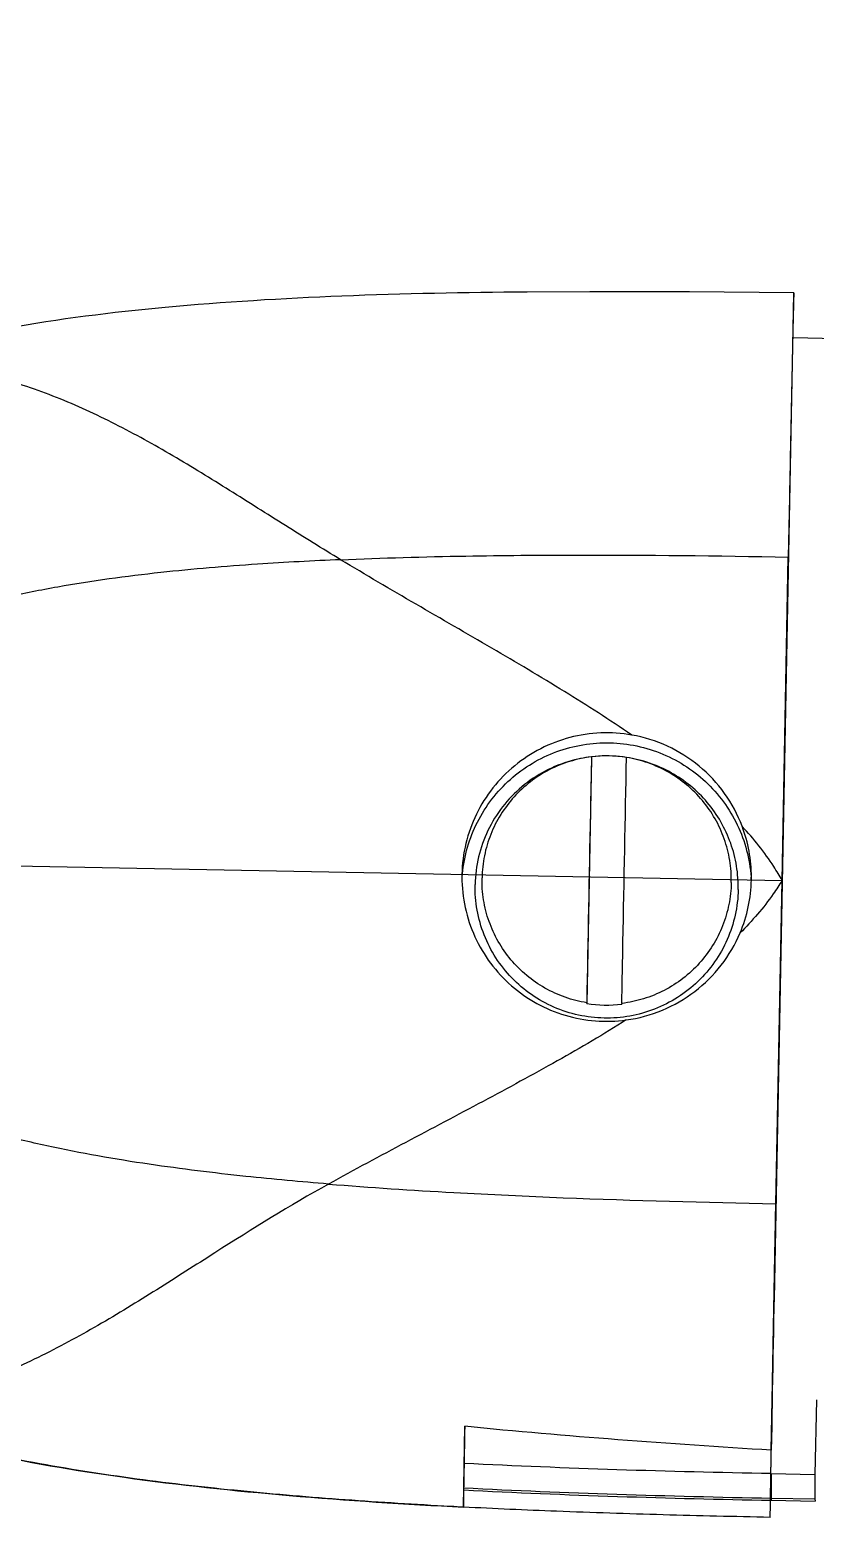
# Model space of a CAD drawing. Header units: millimetres. Extents: x 0 to 420, y 0 to 297.
# Drawn here: x 125.63 to 130.11, y 188.84 to 197.37 of the extents above; entities that cross this region are included whole.
import ezdxf

# ---------------------------------------------------------------- set-up
doc = ezdxf.new("R2010")
doc.units = ezdxf.units.MM
doc.header["$LTSCALE"] = 23.1
doc.layers.get('0').update_dxf_attribs({"linetype": 'CONTINUOUS'})
doc.layers.add('02___PRT_ALL_AXES', color=7, linetype='CONTINUOUS')
doc.styles.get("Standard").update_dxf_attribs({"font": 'txt', "width": 0.85})
doc.dimstyles.get("Standard").update_dxf_attribs({"dimtxt": 3.5, "dimasz": 3.5, "dimexe": 1.5, "dimexo": 1, "dimtad": 1, "dimtxsty": 'STANDARD', "dimcen": 0.09, "dimadec": 0, "dimazin": 0, "dimtol": 1, "dimtp": 0.01, "dimtm": 0.01, "dimtfac": 1, "dimtofl": 0, "dimtmove": 0, "dimatfit": 3, "dimfxl": 1, "dimtolj": 1, "dimarcsym": 0})

msp = doc.modelspace()

# ---------------------------------------------------------------- linework, layer by layer
at = {"color": 7, "linetype": 'CONTINUOUS'}
for p, q in [((129.8758, 190.1413), (129.9862, 195.8684)), ((129.9862, 195.8684), (129.986, 195.8747)), ((129.9814, 195.6194), (130.2313, 195.6146)), ((129.9594, 194.6241), (129.9545, 194.3687)), ((129.919, 192.5261), (129.9545, 194.3687)), ((129.9362, 193.3615), (129.9554, 194.3575)), ((129.9554, 194.2747), (129.9554, 194.3575)), ((129.9554, 194.2747), (129.9538, 194.2748)), ((129.9362, 193.2787), (129.9362, 193.3615)), ((128.8327, 193.2305), (128.8056, 191.8246)), ((128.0943, 192.561), (128.0942, 192.5453)), ((129.744, 192.5295), (129.7442, 192.5455)), ((128.8056, 191.8246), (128.8057, 191.829)), ((129.0056, 191.8252), (129.0056, 191.8208)), ((129.8576, 189.2788), (129.9017, 191.5687)), ((129.9017, 191.4859), (129.9017, 191.5687)), ((129.9017, 191.4859), (129.9001, 191.4859)), ((130.1147, 189.5661), (130.1065, 189.1405)), ((128.1026, 188.9547), (128.1114, 189.415)), ((129.8566, 189.1453), (129.8566, 189.0058)), ((129.8566, 189.1453), (130.1065, 189.1405)), ((130.1065, 189.1405), (130.1065, 189.0011)), ((129.8566, 189.0058), (129.8568, 188.9935)), ((129.8566, 189.0058), (130.1065, 189.0011)), ((129.8568, 188.9935), (130.1068, 188.9887)), ((130.1065, 189.0011), (130.1068, 188.9887))]:
    msp.add_line(p, q, dxfattribs=at)
at = {"color": 4, "linetype": 'CONTINUOUS'}
for p, q in [((124.1382, 192.6367), (129.919, 192.5261)), ((129.8835, 190.6835), (129.919, 192.5261)), ((129.8758, 190.1413), (129.8742, 190.1413)), ((129.8576, 189.2789), (129.8579, 189.3019)), ((128.1025, 188.9547), (128.0661, 188.9566))]:
    msp.add_line(p, q, dxfattribs=at)
at = {"color": 7, "linetype": 'CONTINUOUS'}
msp.add_lwpolyline([(129.986, 195.8746), (129.3911, 195.8797), (128.8226, 195.8809), (128.4659, 195.8793)], dxfattribs=at)
for centre, radius, start, end in [((128.9191, 192.5201), 0.7157, 80.87189, 96.93648), ((128.9251, 192.5452), 0.8191, 0.01925, 20.67648), ((128.925, 192.5453), 0.8192, 337.11665, 358.89332), ((128.9232, 192.4884), 0.821, 2.85433, 3.97022), ((128.9192, 192.5312), 0.7157, 260.87189, 276.93648)]:
    msp.add_arc(centre, radius, start, end, dxfattribs=at)
for points, knots in [([(128.4659, 195.8793), (128.1136, 195.8766), (127.4249, 195.8632), (126.4332, 195.8042), (125.5401, 195.6938), (124.9897, 195.569), (124.7429, 195.4929)], [0, 0, 0, 0, 0.281502, 0.550391, 0.793571, 1, 1, 1, 1]), ([(129.986, 195.8746), (129.9859, 195.8746), (129.9861, 195.8739), (129.9858, 195.8731), (129.9858, 195.8711), (129.9857, 195.8687), (129.9856, 195.8654), (129.9854, 195.8595), (129.9851, 195.8502), (129.9847, 195.8368), (129.9843, 195.8203), (129.9838, 195.8007), (129.983, 195.7683), (129.9819, 195.7205), (129.9804, 195.6545), (129.9788, 195.5777), (129.9769, 195.4911), (129.9749, 195.396), (129.9728, 195.2938), (129.9706, 195.1862), (129.9676, 195.0367), (129.9638, 194.8489), (129.9609, 194.6985), (129.9594, 194.6241)], [0, 0, 0, 0, 0.000285, 0.001135, 0.002564, 0.00458, 0.007193, 0.010415, 0.018697, 0.029439, 0.042649, 0.058335, 0.076503, 0.120161, 0.173138, 0.234863, 0.304463, 0.380896, 0.463024, 0.549525, 0.639052, 0.821651, 1, 1, 1, 1]), ([(127.4027, 194.354), (127.2975, 194.4177), (127.0863, 194.5489), (126.7699, 194.7498), (126.449, 194.9474), (126.1224, 195.1294), (125.7881, 195.2834), (125.4453, 195.3992), (125.0959, 195.4709), (124.8603, 195.4897), (124.7429, 195.4929)], [0, 0, 0, 0, 0.12566, 0.254157, 0.383198, 0.510936, 0.636236, 0.758973, 0.879916, 1, 1, 1, 1]), ([(127.4027, 194.354), (127.2448, 194.3472), (126.9025, 194.329), (126.3639, 194.2839), (125.8867, 194.2198), (125.5025, 194.1423), (125.2275, 194.0694), (124.9742, 193.9795), (124.7503, 193.872), (124.5615, 193.744), (124.408, 193.5931), (124.29, 193.4107), (124.2044, 193.1903), (124.153, 192.9277), (124.1402, 192.7378), (124.1382, 192.6367)], [0, 0, 0, 0, 0.11388, 0.246974, 0.389377, 0.460499, 0.529312, 0.5942, 0.65387, 0.707844, 0.757816, 0.807915, 0.863168, 0.927108, 1, 1, 1, 1]), ([(127.4027, 194.354), (127.6408, 194.3643), (128.0873, 194.3766), (128.9381, 194.3835), (129.5505, 194.3765), (129.9545, 194.3687)], [0, 0, 0, 0, 0.280105, 0.525064, 1, 1, 1, 1]), ([(129.0623, 193.3546), (128.9366, 193.4407), (128.6727, 193.6092), (128.1168, 193.938), (127.6875, 194.1817), (127.4027, 194.354)], [0, 0, 0, 0, 0.235773, 0.484556, 1, 1, 1, 1]), ([(129.0623, 193.3546), (129.0039, 193.3649), (128.8847, 193.3728), (128.7077, 193.3463), (128.5405, 193.2826), (128.3908, 193.1848), (128.2656, 193.0573), (128.1708, 192.906), (128.1106, 192.7381), (128.0954, 192.62), (128.0943, 192.561)], [0, 0, 0, 0, 0.125212, 0.250424, 0.375594, 0.500674, 0.625636, 0.750498, 0.875272, 1, 1, 1, 1]), ([(128.0961, 192.5449), (128.0996, 192.5962), (128.1164, 192.6983), (128.1698, 192.8438), (128.2496, 192.9769), (128.3868, 193.1311), (128.6095, 193.2715), (128.919, 193.3299), (129.2285, 193.2716), (129.4513, 193.1314), (129.5885, 192.9772), (129.6684, 192.8441), (129.7218, 192.6986), (129.7386, 192.5965), (129.7422, 192.5452)], [0, 0, 0, 0, 0.062538, 0.125073, 0.187646, 0.250262, 0.375071, 0.499999, 0.624927, 0.749736, 0.812352, 0.874926, 0.937457, 1, 1, 1, 1]), ([(129.6914, 192.8344), (129.6664, 192.9008), (129.5987, 193.0275), (129.4519, 193.1848), (129.2696, 193.2995), (129.1323, 193.3424), (129.0623, 193.3546)], [0, 0, 0, 0, 0.249684, 0.499589, 0.749704, 1, 1, 1, 1]), ([(129.0327, 193.2271), (128.9801, 193.2352), (128.873, 193.24), (128.7148, 193.2133), (128.5656, 193.154), (128.4325, 193.0645), (128.3213, 192.949), (128.2371, 192.8127), (128.1837, 192.6619), (128.1703, 192.5559), (128.1693, 192.5029)], [0, 0, 0, 0, 0.125213, 0.250414, 0.375563, 0.500629, 0.625595, 0.750465, 0.87525, 1, 1, 1, 1]), ([(128.8327, 193.2305), (128.7907, 193.2254), (128.7075, 193.2076), (128.5897, 193.1593), (128.4822, 193.0909), (128.3887, 193.0046), (128.3121, 192.9031), (128.2548, 192.7896), (128.2187, 192.6678), (128.2095, 192.5835), (128.2087, 192.5414)], [0, 0, 0, 0, 0.125237, 0.25042, 0.375538, 0.500573, 0.625524, 0.7504, 0.875213, 1, 1, 1, 1]), ([(128.8327, 193.2305), (128.8305, 193.1224), (128.8211, 192.6552), (128.8122, 192.1881), (128.8057, 191.829)], [0, 0, 0, 0, 0.231366, 1, 1, 1, 1]), ([(129.0056, 191.8252), (129.0078, 191.9417), (129.0165, 192.4089), (129.0255, 192.8761), (129.0326, 193.2267)], [0, 0, 0, 0, 0.249559, 1, 1, 1, 1]), ([(129.6296, 192.5142), (129.6305, 192.5563), (129.6245, 192.6409), (129.5931, 192.764), (129.5402, 192.8796), (129.4676, 192.9839), (129.3774, 193.0738), (129.2727, 193.1462), (129.1568, 193.199), (129.0744, 193.2199), (129.0326, 193.2267)], [0, 0, 0, 0, 0.124797, 0.249613, 0.374487, 0.499433, 0.624462, 0.749577, 0.874758, 1, 1, 1, 1]), ([(129.669, 192.4743), (129.6699, 192.519), (129.6635, 192.6087), (129.6299, 192.7394), (129.5735, 192.8619), (129.4959, 192.9725), (129.3998, 193.0674), (129.2882, 193.1437), (129.1647, 193.1988), (129.077, 193.2204), (129.0327, 193.2271)], [0, 0, 0, 0, 0.124795, 0.24961, 0.374484, 0.49943, 0.62446, 0.749574, 0.874761, 1, 1, 1, 1]), ([(129.919, 192.5261), (129.9043, 192.5529), (129.8386, 192.6627), (129.7576, 192.763), (129.6914, 192.8344)], [0, 0, 0, 0, 0.23854, 1, 1, 1, 1]), ([(127.3341, 190.7958), (127.1766, 190.8086), (126.8353, 190.84), (126.2988, 190.9056), (125.8244, 190.9879), (125.4435, 191.0801), (125.1715, 191.1634), (124.9219, 191.2629), (124.7022, 191.3789), (124.5185, 191.5141), (124.371, 191.6707), (124.2601, 191.8575), (124.183, 192.0809), (124.1417, 192.3453), (124.1363, 192.5356), (124.1382, 192.6367)], [0, 0, 0, 0, 0.113885, 0.246984, 0.38939, 0.460513, 0.529325, 0.594211, 0.653878, 0.707848, 0.757817, 0.807912, 0.863163, 0.927104, 1, 1, 1, 1]), ([(128.0942, 192.5453), (128.0941, 192.487), (128.1067, 192.3699), (128.1624, 192.2026), (128.2524, 192.0507), (128.3726, 191.9213), (128.5176, 191.8201), (128.6809, 191.7519), (128.8548, 191.7196), (128.9729, 191.7231), (129.031, 191.731)], [0, 0, 0, 0, 0.124733, 0.249508, 0.374366, 0.499322, 0.624397, 0.749564, 0.874779, 1, 1, 1, 1]), ([(128.8057, 191.829), (128.7639, 191.8357), (128.6815, 191.8566), (128.5656, 191.9094), (128.4609, 191.9818), (128.3707, 192.0717), (128.2981, 192.1761), (128.2452, 192.2917), (128.2138, 192.4147), (128.2078, 192.4993), (128.2087, 192.5414)], [0, 0, 0, 0, 0.125242, 0.250423, 0.375538, 0.500567, 0.625513, 0.750387, 0.875203, 1, 1, 1, 1]), ([(129.919, 192.5261), (129.9033, 192.4999), (129.8333, 192.3927), (129.7486, 192.2956), (129.6797, 192.2267)], [0, 0, 0, 0, 0.238538, 1, 1, 1, 1]), ([(129.669, 192.4743), (129.6681, 192.4254), (129.6565, 192.3277), (129.6108, 192.1875), (129.5386, 192.0589), (129.4425, 191.9467), (129.3263, 191.8554), (129.1945, 191.7885), (129.0522, 191.7484), (128.9047, 191.7368), (128.7577, 191.754), (128.617, 191.7995), (128.4879, 191.8715), (128.3753, 191.9671), (128.2836, 192.0829), (128.2164, 192.2142), (128.1761, 192.356), (128.1683, 192.4541), (128.1693, 192.5029)], [0, 0, 0, 0, 0.062386, 0.124787, 0.187225, 0.249707, 0.312234, 0.374804, 0.437406, 0.500023, 0.562639, 0.625236, 0.687798, 0.750317, 0.812789, 0.87522, 0.937616, 1, 1, 1, 1]), ([(129.6296, 192.5142), (129.6288, 192.4721), (129.6196, 192.3878), (129.5835, 192.2661), (129.5262, 192.1526), (129.4496, 192.0511), (129.3561, 191.9647), (129.2486, 191.8963), (129.1308, 191.848), (129.0476, 191.8303), (129.0056, 191.8252)], [0, 0, 0, 0, 0.124787, 0.2496, 0.374476, 0.499427, 0.624462, 0.74958, 0.874763, 1, 1, 1, 1]), ([(129.031, 191.731), (129.1014, 191.7406), (129.2403, 191.7782), (129.4268, 191.8858), (129.5796, 192.0374), (129.6521, 192.1614), (129.6797, 192.2267)], [0, 0, 0, 0, 0.250284, 0.500399, 0.750312, 1, 1, 1, 1]), ([(129.031, 191.731), (128.9021, 191.6498), (128.6319, 191.4916), (128.0637, 191.1842), (127.6254, 190.9571), (127.3341, 190.7958)], [0, 0, 0, 0, 0.235774, 0.484557, 1, 1, 1, 1]), ([(127.3341, 190.7958), (127.1133, 190.6735), (126.7881, 190.4703), (126.3557, 190.1925), (126.0224, 189.9883), (125.6829, 189.8041), (125.3364, 189.6514), (124.9844, 189.538), (124.7456, 189.4897), (124.6268, 189.472)], [0, 0, 0, 0, 0.249316, 0.378565, 0.507861, 0.635341, 0.759895, 0.881328, 1, 1, 1, 1]), ([(127.3341, 190.7958), (127.5716, 190.7764), (128.0174, 190.747), (128.8672, 190.7076), (129.4795, 190.6912), (129.8835, 190.6835)], [0, 0, 0, 0, 0.280103, 0.525062, 1, 1, 1, 1]), ([(129.8835, 190.6835), (129.8814, 190.5753), (129.8724, 190.1071), (129.8637, 189.6388), (129.8576, 189.2788)], [0, 0, 0, 0, 0.231109, 1, 1, 1, 1]), ([(124.6268, 189.472), (124.8562, 189.3916), (125.3669, 189.2526), (126.1986, 189.1109), (127.1256, 189.0132), (127.7712, 188.9717), (128.1026, 188.9547)], [0, 0, 0, 0, 0.206891, 0.449357, 0.717535, 1, 1, 1, 1]), ([(128.1099, 189.415), (128.1082, 189.3169), (128.1056, 189.1635), (128.1031, 189.01), (128.1026, 188.9547)], [0, 0, 0, 0, 0.639186, 1, 1, 1, 1]), ([(129.8576, 189.2788), (129.5659, 189.2969), (128.9829, 189.336), (128.4006, 189.3857), (128.1099, 189.415)], [0, 0, 0, 0, 0.500007, 1, 1, 1, 1]), ([(129.8566, 189.1453), (129.5636, 189.1509), (128.9804, 189.1653), (128.3974, 189.1888), (128.1073, 189.2038)], [0, 0, 0, 0, 0.502209, 1, 1, 1, 1]), ([(128.1046, 189.0645), (128.3951, 189.0495), (128.979, 189.0259), (129.5632, 189.0114), (129.8566, 189.0058)], [0, 0, 0, 0, 0.497787, 1, 1, 1, 1])]:
    msp.add_open_spline(points, degree=3, knots=knots, dxfattribs=at)
msp.add_open_spline([(128.8327, 193.2305), (128.8327, 193.2305), (128.8327, 193.2305), (128.8327, 193.2305), (128.8327, 193.2305)], degree=3, dxfattribs=at)
at = {"color": 4, "linetype": 'CONTINUOUS'}
for points, knots in [([(129.8579, 189.3019), (129.8581, 189.3133), (129.8585, 189.336), (129.859, 189.3643), (129.8594, 189.387), (129.8597, 189.404), (129.86, 189.421), (129.8603, 189.438), (129.8606, 189.4522), (129.8608, 189.4621), (129.8609, 189.4678), (129.8609, 189.472), (129.861, 189.4763), (129.8611, 189.4795), (129.8611, 189.4816), (129.8611, 189.4825), (129.8611, 189.4832), (129.8611, 189.484), (129.8612, 189.4854), (129.8612, 189.4875), (129.8613, 189.4908), (129.8613, 189.4949), (129.8614, 189.5015), (129.8616, 189.5098), (129.8618, 189.5197), (129.862, 189.5329), (129.8623, 189.5494), (129.8627, 189.5692), (129.8631, 189.5956), (129.8636, 189.622), (129.864, 189.6451), (129.8643, 189.6583), (129.8644, 189.6682), (129.8646, 189.6764), (129.8647, 189.683), (129.8648, 189.6872), (129.8648, 189.6905), (129.8649, 189.6925), (129.8649, 189.6942), (129.8649, 189.6959), (129.865, 189.6991), (129.8651, 189.7036), (129.8652, 189.7109), (129.8654, 189.72), (129.8656, 189.7345), (129.8661, 189.7598), (129.8668, 189.7961), (129.8674, 189.8324), (129.868, 189.8614), (129.8683, 189.8795), (129.8686, 189.894), (129.8688, 189.9049), (129.8689, 189.9139), (129.869, 189.9203), (129.8691, 189.9239), (129.8692, 189.9266), (129.8692, 189.9295), (129.8693, 189.9332), (129.8694, 189.9398), (129.8696, 189.9493), (129.8698, 189.9606), (129.8701, 189.9757), (129.8704, 189.9946), (129.871, 190.0247), (129.8717, 190.0625), (129.8724, 190.1002), (129.8729, 190.1266), (129.8732, 190.1417), (129.8733, 190.1512), (129.8735, 190.1587), (129.8736, 190.1634), (129.8736, 190.1667), (129.8737, 190.1686), (129.8737, 190.1707), (129.8737, 190.1731), (129.8739, 190.1791), (129.874, 190.1881), (129.8743, 190.2001), (129.8745, 190.2121), (129.8748, 190.2281), (129.8753, 190.2561), (129.8761, 190.2962), (129.877, 190.3442), (129.8777, 190.3802), (129.8781, 190.4042), (129.8783, 190.4142), (129.8784, 190.4221), (129.8786, 190.4302), (129.8789, 190.4444), (129.8793, 190.4647), (129.8799, 190.4971), (129.8807, 190.5376), (129.8819, 190.6025), (129.8828, 190.6511), (129.8835, 190.6835)], [0, 0, 0, 0, 0.03125, 0.0625, 0.078125, 0.09375, 0.109375, 0.125, 0.140625, 0.148438, 0.152344, 0.15625, 0.160156, 0.164062, 0.165039, 0.166016, 0.166504, 0.166992, 0.167969, 0.169922, 0.171875, 0.175781, 0.179688, 0.1875, 0.195312, 0.203125, 0.21875, 0.234375, 0.25, 0.28125, 0.296875, 0.304688, 0.3125, 0.320312, 0.324219, 0.328125, 0.330078, 0.332031, 0.333008, 0.333984, 0.335938, 0.339844, 0.34375, 0.351562, 0.359375, 0.375, 0.40625, 0.4375, 0.453125, 0.46875, 0.476562, 0.484375, 0.492188, 0.496094, 0.498047, 0.5, 0.501953, 0.503906, 0.507812, 0.515625, 0.523438, 0.53125, 0.546875, 0.5625, 0.59375, 0.625, 0.640625, 0.648438, 0.65625, 0.660156, 0.664062, 0.666016, 0.666992, 0.667969, 0.669922, 0.671875, 0.679688, 0.6875, 0.695312, 0.703125, 0.71875, 0.75, 0.78125, 0.8125, 0.820312, 0.828125, 0.832031, 0.835938, 0.84375, 0.859375, 0.875, 0.90625, 0.9375, 1, 1, 1, 1]), ([(128.0661, 188.9566), (128.0539, 188.9572), (127.8409, 188.9685), (127.4286, 188.994), (126.8323, 189.0437), (126.2399, 189.1107), (125.6505, 189.2022), (125.1582, 189.3091), (124.8606, 189.395), (124.7602, 189.4272)], [0, 0, 0, 0, 0.010911, 0.190557, 0.370203, 0.549849, 0.729495, 0.909142, 1, 1, 1, 1]), ([(129.8518, 188.8963), (129.8518, 188.8977), (129.8518, 188.9006), (129.8518, 188.9049), (129.8519, 188.9085), (129.8519, 188.9113), (129.8519, 188.9135), (129.8519, 188.9153), (129.8519, 188.9167), (129.8519, 188.9176), (129.8519, 188.9183), (129.8519, 188.9188), (129.8519, 188.9191), (129.8519, 188.9193), (129.8519, 188.9196), (129.8519, 188.92), (129.852, 188.9206), (129.852, 188.9214), (129.852, 188.9226), (129.852, 188.9242), (129.852, 188.926), (129.8521, 188.9285), (129.8521, 188.9328), (129.8522, 188.939), (129.8523, 188.9452), (129.8523, 188.9495), (129.8523, 188.952), (129.8524, 188.9538), (129.8524, 188.9557), (129.8524, 188.9571), (129.8524, 188.958), (129.8524, 188.9584), (129.8524, 188.9587), (129.8524, 188.9591), (129.8524, 188.9599), (129.8525, 188.9609), (129.8525, 188.9627), (129.8525, 188.9649), (129.8526, 188.9683), (129.8526, 188.9727), (129.8527, 188.9779), (129.8528, 188.9831), (129.8528, 188.9884), (129.8529, 188.9936), (129.853, 188.9988), (129.8531, 189.0032), (129.8531, 189.0066), (129.8531, 189.0088), (129.8532, 189.0106), (129.8532, 189.0119), (129.8532, 189.013), (129.8532, 189.0137), (129.8532, 189.0142), (129.8532, 189.0145), (129.8532, 189.0149), (129.8532, 189.0155), (129.8533, 189.0165), (129.8533, 189.018), (129.8533, 189.0197), (129.8533, 189.022), (129.8534, 189.0249), (129.8535, 189.0295), (129.8535, 189.0353), (129.8537, 189.0423), (129.8538, 189.0492), (129.8539, 189.0562), (129.854, 189.0631), (129.8541, 189.07), (129.8542, 189.0758), (129.8543, 189.0805), (129.8543, 189.0833), (129.8543, 189.0857), (129.8544, 189.0871), (129.8544, 189.0881), (129.8544, 189.0887), (129.8544, 189.0894), (129.8544, 189.0902), (129.8544, 189.0923), (129.8545, 189.0953), (129.8546, 189.0994), (129.8546, 189.1035), (129.8547, 189.1089), (129.8549, 189.1184), (129.8551, 189.1319), (129.8553, 189.1455), (129.8555, 189.155), (129.8556, 189.1604), (129.8556, 189.1644), (129.8557, 189.1678), (129.8557, 189.1705), (129.8558, 189.1722), (129.8558, 189.1736), (129.8558, 189.1744), (129.8558, 189.1751), (129.8558, 189.1759), (129.8558, 189.1773), (129.8559, 189.1793), (129.8559, 189.1826), (129.856, 189.1866), (129.8561, 189.1931), (129.8562, 189.2012), (129.8564, 189.2109), (129.8566, 189.2239), (129.8569, 189.24), (129.8572, 189.2595), (129.8574, 189.2724), (129.8576, 189.2789)], [0, 0, 0, 0, 0.03125, 0.0625, 0.09375, 0.109375, 0.125, 0.140625, 0.148438, 0.15625, 0.160156, 0.164062, 0.166016, 0.166992, 0.167969, 0.169922, 0.171875, 0.175781, 0.179688, 0.1875, 0.195312, 0.203125, 0.21875, 0.25, 0.28125, 0.296875, 0.304688, 0.3125, 0.320312, 0.328125, 0.330078, 0.332031, 0.333008, 0.333984, 0.335938, 0.339844, 0.34375, 0.351562, 0.359375, 0.375, 0.390625, 0.40625, 0.421875, 0.4375, 0.453125, 0.46875, 0.476562, 0.484375, 0.488281, 0.492188, 0.496094, 0.498047, 0.499023, 0.5, 0.500977, 0.501953, 0.503906, 0.507812, 0.511719, 0.515625, 0.523438, 0.53125, 0.546875, 0.5625, 0.578125, 0.59375, 0.609375, 0.625, 0.640625, 0.648438, 0.65625, 0.660156, 0.664062, 0.666016, 0.666992, 0.667969, 0.669922, 0.671875, 0.679688, 0.6875, 0.695312, 0.703125, 0.71875, 0.75, 0.78125, 0.796875, 0.804688, 0.8125, 0.820312, 0.824219, 0.828125, 0.830078, 0.832031, 0.833008, 0.833984, 0.835938, 0.839844, 0.84375, 0.851562, 0.859375, 0.875, 0.890625, 0.90625, 0.9375, 0.96875, 1, 1, 1, 1]), ([(129.8518, 188.8963), (129.6478, 188.9002), (129.2407, 188.9096), (128.6576, 188.9287), (128.2791, 188.9456), (128.1025, 188.9547)], [0, 0, 0, 0, 0.34736, 0.694719, 1, 1, 1, 1])]:
    msp.add_open_spline(points, degree=3, knots=knots, dxfattribs=at)
at = {"layer": '02___PRT_ALL_AXES', "color": 7, "linetype": 'CONTINUOUS'}
msp.add_open_spline([(128.1044, 189.0523), (128.3963, 189.0371), (128.9803, 189.0135), (129.5646, 188.9991), (129.8568, 188.9935)], degree=3, knots=[0, 0, 0, 0, 0.499998, 1, 1, 1, 1], dxfattribs=at)

# ---------------------------------------------------------------- leaders
at = {"color": 2, "linetype": 'CONTINUOUS'}
for points in [[(159.2517, 190.9641), (126.7131, 214.2639), (120.7131, 214.2639)], [(165.6892, 189.0872), (120.6186, 160.9861), (114.6186, 160.9861)]]:
    msp.add_leader(points, dimstyle='STANDARD', override={"dimtad": 0, "dimldrblk": 'DOT'}, dxfattribs=at)

doc.saveas('drawing.dxf')
